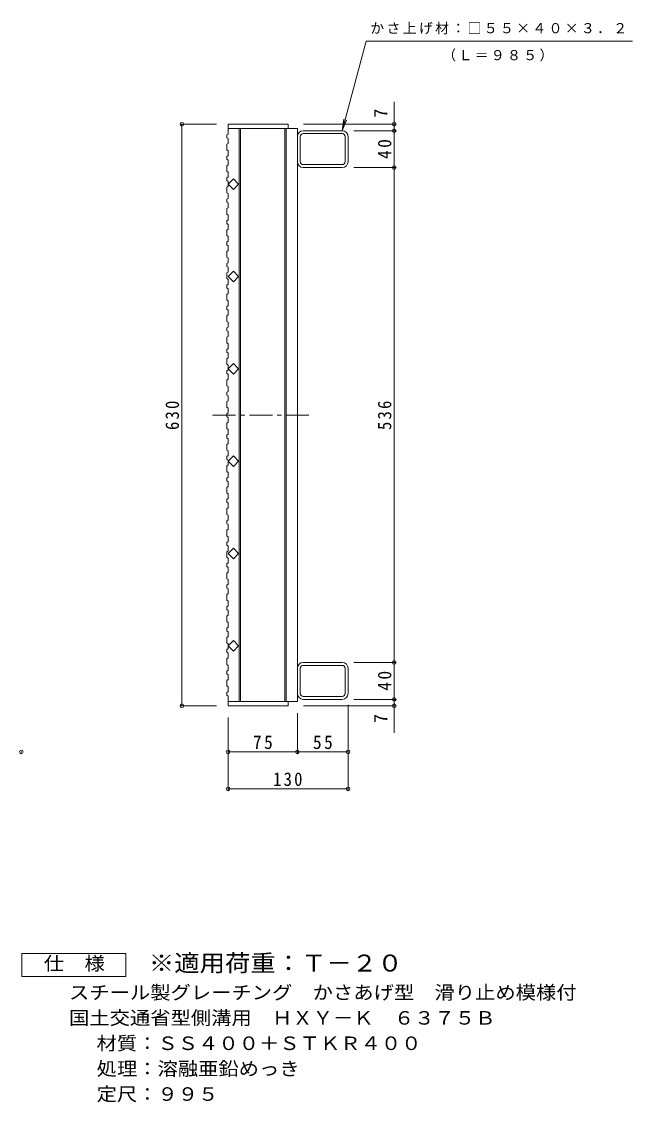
# Model space of a CAD drawing. Units: millimetres, scale not verified. Extents: x -779 to 880, y -687 to 673.
# Drawn here: x 218 to 880, y -536 to 634 of the extents above; entities that cross this region are included whole.
import ezdxf
from ezdxf.enums import TextEntityAlignment as Align

# ---------------------------------------------------------------- set-up
doc = ezdxf.new("R2010")
doc.units = ezdxf.units.MM
doc.header["$LTSCALE"] = 5
doc.header["$PDMODE"] = 32
doc.header["$PDSIZE"] = 4
doc.linetypes.add('CHAIN1', pattern=[8, 5, -1, 1, -1])
for name, color, linetype, lineweight in [('B-1', 2, 'Continuous', 9), ('B-2', 3, 'Continuous', 9), ('B-4', 7, 'Continuous', 9), ('B-A', 3, 'Continuous', 9), ('F-4_F-4ﾚｲﾔ', 2, 'Continuous', 9)]:
    doc.layers.add(name, color=color, linetype=linetype, lineweight=lineweight)
doc.layers.add('F-5_F-5ﾚｲﾔ', color=2, linetype='Continuous')
doc.styles.add('ＭＳ ゴシック', font='')
doc.styles.get('ＭＳ ゴシック').set_extended_font_data('MS Gothic')

msp = doc.modelspace()

# ---------------------------------------------------------------- linework, layer by layer
at = {"layer": 'B-1'}
for p, q in [((565.802, 516.176), (523.602, 516.176)), ((517.202, 509.776), (517.202, 482.576)), ((520.402, 482.576), (520.402, 509.776)), ((565.802, 512.976), (523.602, 512.976)), ((569.002, 482.576), (569.002, 509.776)), ((572.202, 482.576), (572.202, 509.776)), ((523.602, 479.376), (565.802, 479.376)), ((565.802, 476.176), (523.602, 476.176)), ((517.202, -66.224), (517.202, -93.424)), ((520.402, -66.224), (520.402, -93.424)), ((565.802, -59.824), (523.602, -59.824)), ((523.602, -63.024), (565.802, -63.024)), ((569.002, -66.224), (569.002, -93.424)), ((572.202, -66.224), (572.202, -93.424)), ((565.802, -96.624), (523.602, -96.624)), ((565.802, -99.824), (523.602, -99.824))]:
    msp.add_line(p, q, dxfattribs=at)
for centre, radius, start, end in [((523.602, 509.776), 6.4, 90, 180), ((565.802, 509.776), 6.4, 0, 90), ((523.602, 509.776), 3.2, 90, 180), ((565.802, 509.776), 3.2, 0, 90), ((523.602, 482.576), 6.4, 180, 270), ((523.602, 482.576), 3.2, 180, 270), ((565.802, 482.576), 6.4, 270, 0), ((565.802, 482.576), 3.2, 270, 0), ((523.602, -66.224), 6.4, 90, 180), ((523.602, -66.224), 3.2, 90, 180), ((565.802, -66.224), 6.4, 0, 90), ((565.802, -66.224), 3.2, 0, 90), ((523.602, -93.424), 6.4, 180, 270), ((523.602, -93.424), 3.2, 180, 270), ((565.802, -93.424), 3.2, 270, 0), ((565.802, -93.424), 6.4, 270, 0)]:
    msp.add_arc(centre, radius, start, end, dxfattribs=at)
at = {"layer": 'B-2'}
for p, q in [((442.203, 523.176), (507.203, 523.176)), ((442.203, 518.676), (517.203, 518.676)), ((454.203, 258.176), (454.203, 518.676)), ((455.702, 258.176), (455.702, 518.676)), ((503.703, 518.676), (503.703, 223.176)), ((505.203, 518.676), (505.203, 223.176)), ((507.203, 523.176), (507.203, 518.676)), ((517.203, 518.676), (517.203, 223.176)), ((454.203, 258.176), (454.203, -102.324)), ((455.702, 258.176), (455.702, -102.324)), ((503.703, -102.324), (503.703, 223.176)), ((505.203, -102.324), (505.203, 223.176)), ((507.203, -106.824), (507.203, -102.324)), ((442.203, -106.824), (507.203, -106.824))]:
    msp.add_line(p, q, dxfattribs=at)
at = {"layer": 'B-2', "linetype": 'CHAIN1'}
msp.add_line((425.21, 208.176), (529.598, 208.176), dxfattribs=at)
at = {"layer": 'B-2'}
for points in [[(453.516, 458.176), (447.859, 452.52), (442.203, 458.176), (447.859, 463.833)], [(453.516, 358.176), (447.859, 352.519), (442.203, 358.176), (447.859, 363.833)], [(453.516, 158.176), (447.859, 163.832), (442.203, 158.176), (447.859, 152.519)], [(453.516, 58.175), (447.859, 63.832), (442.203, 58.175), (447.859, 52.519)], [(453.516, -41.825), (447.859, -36.168), (442.203, -41.825), (447.859, -47.481)]]:
    msp.add_lwpolyline(points, close=True, dxfattribs=at)
for points in [[(442.203, 258.176), (447.859, 263.833), (453.516, 258.176)], [(442.203, 258.175), (447.859, 252.519), (453.516, 258.175)], [(442.203, -102.324), (517.203, -102.324), (517.203, 223.176)]]:
    msp.add_lwpolyline(points, dxfattribs=at)
at = {"layer": 'B-4'}
for p, q in [((565.803, 516.176), (591.794, 613.176)), ((591.794, 613.176), (880.173, 613.176)), ((622.203, -136.204), (622.203, 547.242)), ((565.803, 516.176), (567.434, 528.569)), ((565.803, 516.176), (570.586, 527.724)), ((429.703, 523.176), (390.703, 523.176)), ((392.203, -106.824), (392.203, 523.176)), ((523.703, 523.176), (623.703, 523.176)), ((578.303, 516.176), (623.703, 516.176)), ((578.303, 476.176), (623.703, 476.176)), ((578.303, -59.824), (623.703, -59.824)), ((578.303, -99.824), (623.703, -99.824)), ((429.703, -106.824), (390.703, -106.824)), ((517.203, -114.824), (517.203, -158.324)), ((523.703, -106.824), (623.703, -106.824)), ((572.203, -105.924), (572.203, -198.324)), ((442.203, -119.324), (442.203, -198.324)), ((442.203, -156.824), (572.203, -156.824)), ((442.203, -196.824), (572.202, -196.824))]:
    msp.add_line(p, q, dxfattribs=at)
for p in [(392.203, 523.176), (622.203, 523.176), (622.203, 516.176), (622.203, 476.176), (622.203, -59.824), (392.203, -106.824), (622.203, -99.824), (622.203, -106.824), (218.158, -156.824), (442.203, -156.824), (517.203, -156.824), (572.203, -156.824), (442.203, -196.824), (572.202, -196.824)]:
    msp.add_point(p, dxfattribs=at)
at = {"layer": 'B-A'}
for p, q in [((442.203, 523.176), (442.203, 512.532)), ((440.702, 511.532), (442.203, 512.532)), ((440.702, 511.532), (440.702, 508.532)), ((440.702, 508.532), (442.203, 507.532)), ((442.203, 507.532), (442.203, 502.419)), ((440.702, 501.419), (442.203, 502.419)), ((440.702, 501.419), (440.702, 495.419)), ((440.702, 495.419), (442.203, 494.42)), ((442.203, 489.306), (442.203, 494.42)), ((440.702, 488.307), (442.203, 489.306)), ((440.702, 488.307), (440.702, 485.306)), ((440.702, 485.306), (442.203, 484.307)), ((442.203, 484.307), (442.203, 479.194)), ((440.702, 478.193), (442.203, 479.194)), ((440.702, 478.193), (440.702, 472.193)), ((440.702, 472.193), (442.203, 471.194)), ((442.203, 466.08), (442.203, 471.194)), ((440.702, 465.081), (442.203, 466.08)), ((440.702, 465.081), (440.702, 462.08)), ((440.702, 462.08), (442.203, 461.08)), ((442.203, 461.08), (442.203, 455.967)), ((440.702, 454.967), (442.203, 455.967)), ((440.702, 454.967), (440.702, 448.968)), ((440.702, 448.968), (442.203, 447.968)), ((442.203, 442.855), (442.203, 447.968)), ((440.702, 441.854), (442.203, 442.855)), ((440.702, 441.854), (440.702, 438.854)), ((440.702, 438.854), (442.203, 437.854)), ((442.203, 437.854), (442.203, 432.741)), ((440.702, 431.741), (442.203, 432.741)), ((440.702, 431.741), (440.702, 425.741)), ((440.702, 425.741), (442.203, 424.741)), ((442.203, 419.628), (442.203, 424.741)), ((440.702, 418.628), (442.203, 419.628)), ((440.702, 418.628), (440.702, 415.628)), ((440.702, 415.628), (442.203, 414.628)), ((442.203, 414.628), (442.203, 409.515)), ((440.702, 408.515), (442.203, 409.515)), ((440.702, 408.515), (440.702, 402.515)), ((440.702, 402.515), (442.203, 401.515)), ((442.203, 396.402), (442.203, 401.515)), ((440.702, 395.402), (442.203, 396.402)), ((440.702, 395.402), (440.702, 392.402)), ((440.702, 392.402), (442.203, 391.402)), ((442.203, 391.402), (442.203, 386.289)), ((440.702, 385.289), (442.203, 386.289)), ((440.702, 385.289), (440.702, 379.289)), ((440.702, 379.289), (442.203, 378.289)), ((442.203, 373.176), (442.203, 378.289)), ((440.702, 372.176), (442.203, 373.176)), ((440.702, 372.176), (440.702, 369.176)), ((440.702, 369.176), (442.203, 368.176)), ((440.702, 362.063), (442.203, 363.063)), ((442.203, 368.176), (442.203, 363.063)), ((440.702, 362.063), (440.702, 356.063)), ((440.702, 356.063), (442.203, 355.063)), ((442.203, 349.95), (442.203, 355.063)), ((440.702, 348.95), (442.203, 349.95)), ((440.702, 348.95), (440.702, 345.95)), ((440.702, 345.95), (442.203, 344.95)), ((440.702, 338.837), (442.203, 339.837)), ((442.203, 344.95), (442.203, 339.837)), ((440.702, 338.837), (440.702, 332.837)), ((440.702, 332.837), (442.203, 331.837)), ((442.203, 326.724), (442.203, 331.837)), ((440.702, 325.724), (442.203, 326.724)), ((440.702, 325.724), (440.702, 322.724)), ((440.702, 322.724), (442.203, 321.724)), ((440.702, 315.611), (442.203, 316.611)), ((442.203, 321.724), (442.203, 316.611)), ((440.702, 315.611), (440.702, 309.611)), ((440.702, 309.611), (442.203, 308.611)), ((442.203, 303.498), (442.203, 308.611)), ((440.702, 302.498), (442.203, 303.498)), ((440.702, 302.498), (440.702, 299.498)), ((440.702, 299.498), (442.203, 298.498)), ((440.702, 292.385), (442.203, 293.385)), ((442.203, 298.498), (442.203, 293.385)), ((440.702, 292.385), (440.702, 286.385)), ((440.702, 286.385), (442.203, 285.385)), ((442.203, 280.272), (442.203, 285.385)), ((440.702, 279.272), (442.203, 280.272)), ((440.702, 279.272), (440.702, 276.272)), ((440.702, 276.272), (442.203, 275.272)), ((440.702, 269.159), (442.203, 270.159)), ((442.203, 275.272), (442.203, 270.159)), ((440.702, 269.159), (440.702, 263.159)), ((440.702, 263.159), (442.203, 262.159)), ((442.203, 257.046), (442.203, 262.159)), ((440.702, 256.046), (442.203, 257.046)), ((440.702, 256.046), (440.702, 253.046)), ((440.702, 253.046), (442.203, 252.046)), ((440.702, 245.933), (442.203, 246.933)), ((440.702, 245.933), (440.702, 239.933)), ((442.203, 252.046), (442.203, 246.933)), ((440.702, 239.933), (442.203, 238.933)), ((442.203, 233.82), (442.203, 238.933)), ((440.702, 232.82), (442.203, 233.82)), ((440.702, 232.82), (440.702, 229.82)), ((440.702, 229.82), (442.203, 228.82)), ((440.702, 222.707), (442.203, 223.707)), ((440.702, 222.707), (440.702, 216.707)), ((442.203, 228.82), (442.203, 223.707)), ((440.702, 216.707), (442.203, 215.707)), ((442.203, 210.594), (442.203, 215.707)), ((440.702, 209.594), (442.203, 210.594)), ((440.702, 209.594), (440.702, 206.594)), ((440.702, 206.594), (442.203, 205.594)), ((440.702, 199.481), (442.203, 200.481)), ((440.702, 199.481), (440.702, 193.481)), ((442.203, 205.594), (442.203, 200.481)), ((440.702, 193.481), (442.203, 192.481)), ((440.702, 186.368), (442.203, 187.368)), ((442.203, 187.368), (442.203, 192.481)), ((440.702, 186.368), (440.702, 183.368)), ((440.702, 183.368), (442.203, 182.368)), ((440.702, 176.255), (442.203, 177.255)), ((440.702, 176.255), (440.702, 170.255)), ((442.203, 182.368), (442.203, 177.255)), ((440.702, 170.255), (442.203, 169.255)), ((440.702, 163.142), (442.203, 164.142)), ((442.203, 164.142), (442.203, 169.255)), ((440.702, 163.142), (440.702, 160.142)), ((440.702, 160.142), (442.203, 159.142)), ((440.702, 153.029), (442.203, 154.029)), ((440.702, 153.029), (440.702, 147.029)), ((442.203, 159.142), (442.203, 154.029)), ((440.702, 147.029), (442.203, 146.029)), ((440.702, 139.916), (442.203, 140.916)), ((442.203, 140.916), (442.203, 146.029)), ((440.702, 139.916), (440.702, 136.916)), ((440.702, 136.916), (442.203, 135.916)), ((440.702, 129.803), (442.203, 130.803)), ((440.702, 129.803), (440.702, 123.803)), ((442.203, 135.916), (442.203, 130.803)), ((440.702, 123.803), (442.203, 122.803)), ((440.702, 116.69), (442.203, 117.69)), ((442.203, 117.69), (442.203, 122.803)), ((440.702, 116.69), (440.702, 113.69)), ((440.702, 113.69), (442.203, 112.69)), ((440.702, 106.577), (442.203, 107.577)), ((440.702, 106.577), (440.702, 100.577)), ((442.203, 112.69), (442.203, 107.577)), ((440.702, 100.577), (442.203, 99.577)), ((440.702, 93.464), (442.203, 94.464)), ((442.203, 94.464), (442.203, 99.577)), ((440.702, 93.464), (440.702, 90.464)), ((440.702, 90.464), (442.203, 89.464)), ((440.702, 83.35), (442.203, 84.35)), ((440.702, 83.35), (440.702, 77.351)), ((442.203, 89.464), (442.203, 84.35)), ((440.702, 77.351), (442.203, 76.351)), ((440.702, 70.238), (442.203, 71.238)), ((442.203, 71.238), (442.203, 76.351)), ((440.702, 70.238), (440.702, 67.238)), ((440.702, 67.238), (442.203, 66.238)), ((440.702, 60.124), (442.203, 61.124)), ((440.702, 60.124), (440.702, 54.124)), ((442.203, 66.238), (442.203, 61.124)), ((440.702, 54.124), (442.203, 53.124)), ((440.702, 47.011), (442.203, 48.011)), ((440.702, 47.011), (440.702, 44.011)), ((442.203, 48.011), (442.203, 53.124)), ((440.702, 44.011), (442.203, 43.011)), ((440.702, 36.898), (442.203, 37.898)), ((440.702, 36.898), (440.702, 30.898)), ((442.203, 43.011), (442.203, 37.898)), ((440.702, 30.898), (442.203, 29.898)), ((440.702, 23.785), (442.203, 24.785)), ((440.702, 23.785), (440.702, 20.785)), ((442.203, 24.785), (442.203, 29.898)), ((440.702, 20.785), (442.203, 19.785)), ((440.702, 13.672), (442.203, 14.672)), ((440.702, 13.672), (440.702, 7.672)), ((442.203, 19.785), (442.203, 14.672)), ((440.702, 7.672), (442.203, 6.672)), ((440.702, 0.559), (442.203, 1.559)), ((440.702, 0.559), (440.702, -2.441)), ((442.203, 1.559), (442.203, 6.672)), ((440.702, -2.441), (442.203, -3.441)), ((440.702, -9.554), (442.203, -8.554)), ((440.702, -9.554), (440.702, -15.554)), ((442.203, -3.441), (442.203, -8.554)), ((440.702, -15.554), (442.203, -16.554)), ((440.702, -22.667), (442.203, -21.667)), ((440.702, -22.667), (440.702, -25.667)), ((442.203, -21.667), (442.203, -16.554)), ((440.702, -25.667), (442.203, -26.667)), ((440.702, -32.78), (442.203, -31.78)), ((440.702, -32.78), (440.702, -38.78)), ((442.203, -26.667), (442.203, -31.78)), ((440.702, -38.78), (442.203, -39.78)), ((440.702, -45.893), (442.203, -44.893)), ((440.702, -45.893), (440.702, -48.893)), ((442.203, -44.893), (442.203, -39.78)), ((440.702, -48.893), (442.203, -49.893)), ((440.702, -56.006), (442.203, -55.006)), ((440.702, -56.006), (440.702, -62.006)), ((442.203, -49.893), (442.203, -55.006)), ((440.702, -62.006), (442.203, -63.006)), ((440.702, -69.119), (442.203, -68.119)), ((440.702, -69.119), (440.702, -72.119)), ((442.203, -68.119), (442.203, -63.006)), ((440.702, -72.119), (442.203, -73.119)), ((440.702, -79.232), (442.203, -78.232)), ((440.702, -79.232), (440.702, -85.232)), ((442.203, -73.119), (442.203, -78.232)), ((440.702, -85.232), (442.203, -86.232)), ((440.702, -92.345), (442.203, -91.345)), ((440.702, -92.345), (440.702, -95.345)), ((442.203, -91.345), (442.203, -86.232)), ((440.702, -95.345), (442.203, -96.345)), ((442.203, -96.345), (442.203, -106.824))]:
    msp.add_line(p, q, dxfattribs=at)
at = {"layer": 'F-4_F-4ﾚｲﾔ'}
msp.add_lwpolyline([(218.824, -400.141), (218.824, -375.14), (331.324, -375.14), (331.324, -400.141)], close=True, dxfattribs=at)

# ---------------------------------------------------------------- texts
at = {"layer": 'B-4', "color": 2, "style": 'ＭＳ ゴシック'}
for p in [(619.203, 530.104), (619.203, -125.621)]:
    msp.add_text('7', height=14.66, rotation=90, dxfattribs=at).set_placement(p, align=Align.BOTTOM_LEFT)
at = {"layer": 'B-4', "char_height": 11, "attachment_point": 7, "style": 'ＭＳ ゴシック'}
for s, insert in [('\\T1.17;かさ上げ材：□５５×４０×３．２', (596.321, 620.522)), ('\\T1.17;（Ｌ＝９８５）', (674.191, 591.085))]:
    msp.add_mtext(s, dxfattribs=dict(at, insert=insert))
at = {"layer": 'B-4', "color": 2, "char_height": 14.66, "attachment_point": 7, "rotation": 90, "style": 'ＭＳ ゴシック'}
for s, insert in [('\\T1.27;\\W0.95;40', (619.203, 485.551)), ('\\T1.27;\\W0.9;630', (389.203, 191.926)), ('\\T1.27;\\W0.9;536', (619.203, 191.926)), ('\\T1.27;\\W0.95;40', (619.203, -90.449))]:
    msp.add_mtext(s, dxfattribs=dict(at, insert=insert))
at = {"layer": 'B-4', "color": 2, "char_height": 14.66, "attachment_point": 7, "style": 'ＭＳ ゴシック'}
for s, insert in [('\\T1.27;\\W0.95;75', (469.078, -153.824)), ('\\T1.27;\\W0.95;55', (534.078, -153.824)), ('\\T1.27;\\W0.9;130', (490.953, -193.824))]:
    msp.add_mtext(s, dxfattribs=dict(at, insert=insert))
at = {"layer": 'F-4_F-4ﾚｲﾔ', "style": 'ＭＳ ゴシック', "width": 1.1}
for s, p in [('仕\u3000様', (242.574, -397.64)), ('スチール製グレーチング\u3000かさあげ型\u3000滑り止め模様付', (269.869, -429.101)), ('国土交通省型側溝用\u3000ＨＸＹ－Ｋ\u3000６３７５Ｂ', (269.869, -456.601)), ('材質：ＳＳ４００＋ＳＴＫＲ４００', (299.725, -484.1)), ('処理：溶融亜鉛めっき', (299.725, -511.6)), ('定尺：９９５', (299.725, -539.101))]:
    msp.add_text(s, height=14.66, dxfattribs=at).set_placement(p, align=Align.BOTTOM_LEFT)
at = {"layer": 'F-5_F-5ﾚｲﾔ', "color": 3, "style": 'ＭＳ ゴシック', "width": 1.1}
msp.add_text('※適用荷重：Ｔ－２０', height=18.33, dxfattribs=at).set_placement((356.324, -400.141), align=Align.BOTTOM_LEFT)

doc.saveas('drawing.dxf')
